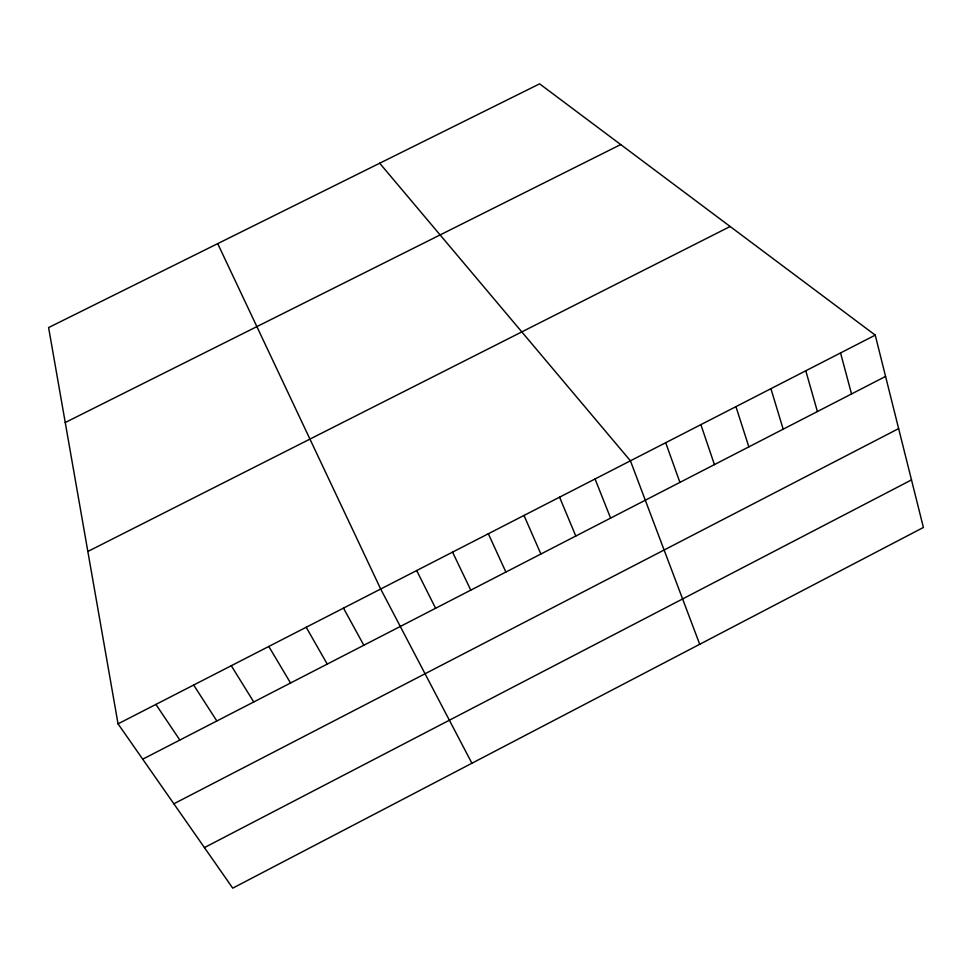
<?xml version="1.0" encoding="UTF-8"?>
<svg xmlns="http://www.w3.org/2000/svg" width="972" height="972" viewBox="0 0 972 972"><rect width="100%" height="100%" fill="white"/><g stroke="black" fill="none" stroke-linecap="round" stroke-linejoin="round"><path stroke-width="1.46" d="M204.448 847.596L911.493 479.913M173.867 803.795L898.638 428.603M142.714 759.181L885.577 376.419M118.049 723.848L875.237 335.133L923.4 527.468L232.745 888.153L118.049 723.848L48.6 327.564L539.618 83.847L875.237 335.133M87.844 551.464L730.142 226.5M65.246 422.516L620.695 144.561M379.7 163.223L630.427 460.813L699.719 644.29M155.909 704.421L179.844 740.057M193.659 685.041L216.853 720.981M231.287 665.723L253.753 701.966M268.807 646.465L290.543 683.012M306.204 627.256L327.236 664.107M343.505 608.12L363.82 645.262M471.906 763.251L380.684 589.02L217.704 243.62M416.672 570.552L435.59 608.278M452.551 552.132L470.788 590.138M488.333 533.762L505.89 572.058M524.005 515.452L540.894 554.016M559.58 497.19L575.788 536.034M595.058 478.977L610.598 518.1M665.698 442.71L679.914 482.379M700.873 424.655L714.432 464.604M735.938 406.648L748.853 446.865M770.918 388.691L783.177 429.174M805.788 370.794L817.403 411.545M840.561 352.945L851.533 393.952"/></g></svg>
